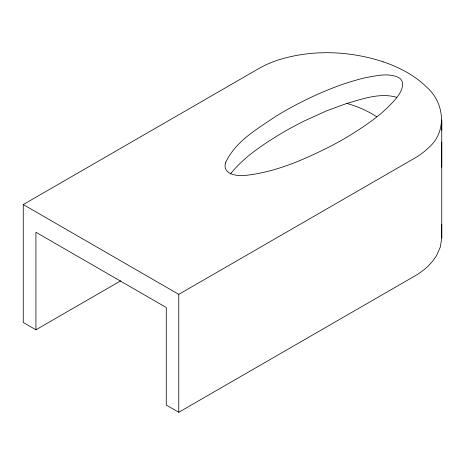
<?xml version="1.0" encoding="UTF-8"?>
<svg xmlns="http://www.w3.org/2000/svg" width="465" height="465" viewBox="0 0 465 465"><rect width="100%" height="100%" fill="white"/><g stroke="black" fill="none" stroke-linecap="round" stroke-linejoin="round"><path stroke-width="0.7" d="M376.679 116.785A94.476 54.574 0 0 0 346.878 103.41L326.965 110.676L304.244 120.993A363.804 210.041 0 0 0 281.807 133.112C263.132 144.458 244.23 156.659 230.466 173.939M441.75 224.595L441.744 237.929L440.303 247.02L436.53 255.605L432.857 260.923L428.37 265.852A91.314 52.719 0 0 1 414.425 276.216L178.775 412.269L166.267 405.044L166.267 307.516L35.921 232.262L35.921 329.79L23.25 322.472L23.25 204.559L258.9 68.512A91.396 52.766 0 0 1 277.989 60.078C312.143 49.238 349.709 50.749 383.573 61.932M441.744 167.179L441.75 142.052M35.921 329.79L120.819 280.779M23.25 204.559L178.775 294.357L414.425 158.303A91.314 52.719 0 0 0 428.364 147.94C447.406 131.909 444.656 102.736 426.626 87.124A120.29 69.448 0 0 0 383.567 61.938M346.878 103.41C362.851 98.865 380.213 92.459 396.755 97.325M441.552 233.599L441.744 237.929L441.744 120.017L441.75 130.264M178.775 294.357L178.775 412.269M225.496 162.936C222.165 174.794 238.365 176.613 246.45 175.276C275.623 172.015 303.006 160.047 329.028 147.045A366.868 211.808 0 0 0 351.366 134.461C368.071 123.905 384.898 112.571 397.261 96.906C401.382 91.849 406.178 81.823 398.61 77.492C388.031 72.563 375.796 75.882 364.897 77.835C341.804 83.351 319.781 92.634 298.693 103.422A366.868 211.808 0 0 0 276.35 116.006C257.453 128.782 235.22 141.296 225.496 162.936"/></g></svg>
